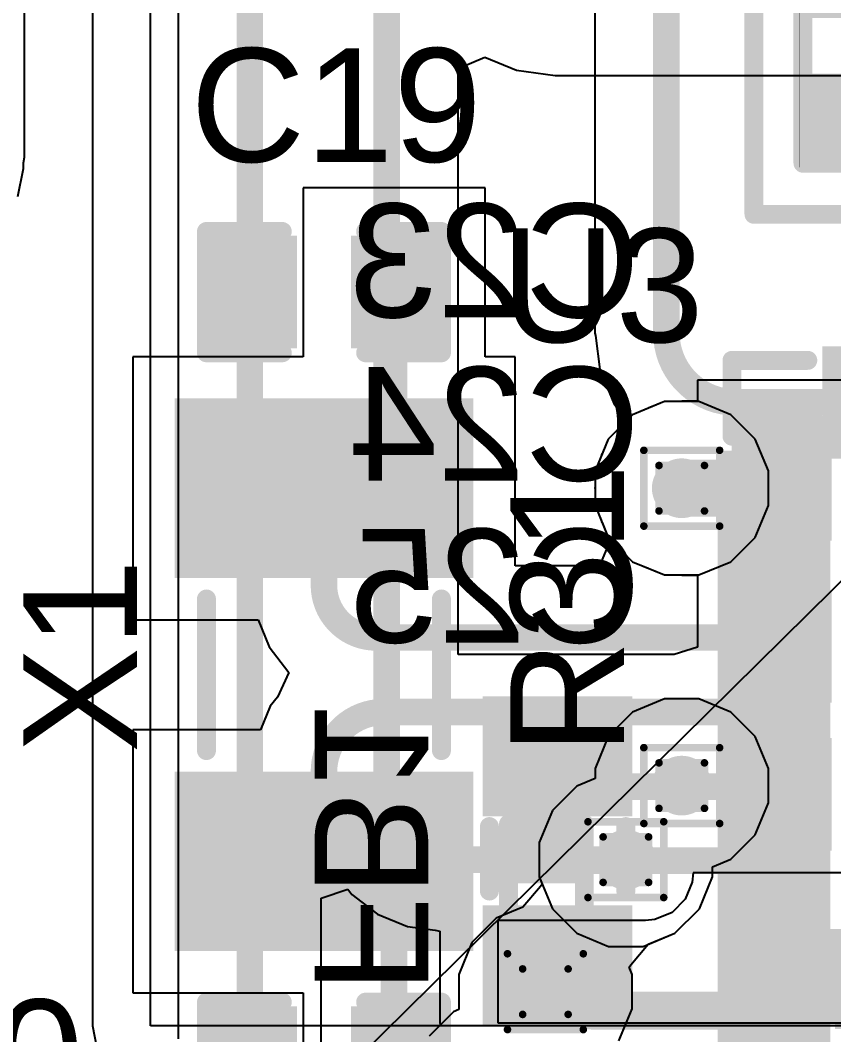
# Model space of a CAD drawing. Header units: inches. Extents: x -12 to 5357, y -8 to 5291.
# Drawn here: x 20.32 to 25.78, y 29.91 to 36.71 of the extents above; entities that cross this region are included whole.
import ezdxf

# ---------------------------------------------------------------- set-up
doc = ezdxf.new("R2010")
doc.units = ezdxf.units.IN
for name, color, linetype in [('Bottom Layer', 5, 'Continuous'), ('Bottom Overlay', 54, 'Continuous'), ('Bottom Paste', 16, 'Continuous'), ('Bottom Solder', 6, 'Continuous'), ('Drill Drawing', 1, 'Continuous'), ('Ground', 16, 'Continuous'), ('Power', 76, 'Continuous'), ('Top Layer', 1, 'Continuous'), ('Top Overlay', 2, 'Continuous'), ('Top Paste', 8, 'Continuous'), ('Top Solder', 216, 'Continuous'), ('Via Holes', 16, 'Continuous')]:
    doc.layers.add(name, color=color, linetype=linetype)
doc.styles.add('Arial', font='', dxfattribs={"height": 0.2})
doc.styles.get('Arial').set_extended_font_data('Arial')

# ---------------------------------------------------------------- blocks, each defined once
blk = doc.blocks.new('NX3215SA_32_768K_STD_MUA_8__15')
at = {"layer": 'Top Layer'}
for points in [[(-1.75, 0.9), (-0.75, 0.9), (-0.75, -0.9), (-1.75, -0.9)], [(0.75, 0.9), (1.75, 0.9), (1.75, -0.9), (0.75, -0.9)]]:
    blk.add_hatch(color=1, dxfattribs=at).paths.add_polyline_path(points)
at = {"layer": 'Top Paste'}
for points in [[(-1.75, 0.9), (-0.75, 0.9), (-0.75, -0.9), (-1.75, -0.9)], [(0.75, 0.9), (1.75, 0.9), (1.75, -0.9), (0.75, -0.9)]]:
    blk.add_hatch(color=8, dxfattribs=at).paths.add_polyline_path(points)
at = {"layer": 'Top Solder'}
for points in [[(-1.8516, 1.0016), (-0.6484, 1.0016), (-0.6484, -1.0016), (-1.8516, -1.0016)], [(0.6484, 1.0016), (1.8516, 1.0016), (1.8516, -1.0016), (0.6484, -1.0016)]]:
    blk.add_hatch(color=216, dxfattribs=at).paths.add_polyline_path(points)
at = {"layer": 'Top Overlay', "const_width": 0.127}
for points in [[(-0.508, 0.7874), (0.508, 0.7874)], [(-0.508, -0.7874), (0.508, -0.7874)]]:
    blk.add_lwpolyline(points, dxfattribs=at)
at = {"layer": 'Top Overlay', "const_width": 0.0635}
for points in [[(-0.5397, 0.7874, 1), (-0.4762, 0.7874, 1)], [(0.4762, 0.7874, 1), (0.5397, 0.7874, 1)], [(-0.5397, -0.7874, 1), (-0.4762, -0.7874, 1)], [(0.4762, -0.7874, 1), (0.5397, -0.7874, 1)]]:
    blk.add_lwpolyline(points, format="xyb", close=True, dxfattribs=at)
blk = doc.blocks.new('48_UFQFPN_7_7__19')
at = {"layer": 'Top Layer'}
for points in [[(-0.6, 3.6), (-0.6, 3.05), (-0.9, 3.05), (-0.9, 3.6)], [(-0.1, 3.6), (-0.1, 3.05), (-0.4, 3.05), (-0.4, 3.6)], [(0.4, 3.6), (0.4, 3.05), (0.1, 3.05), (0.1, 3.6)], [(0.9, 3.6), (0.9, 3.05), (0.6, 3.05), (0.6, 3.6)], [(1.4, 3.6), (1.4, 3.05), (1.1, 3.05), (1.1, 3.6)], [(1.9, 3.6), (1.9, 3.05), (1.6, 3.05), (1.6, 3.6)], [(2.4, 3.6), (2.4, 3.05), (2.1, 3.05), (2.1, 3.6)], [(2.9, 3.6), (2.9, 3.05), (2.6, 3.05), (2.6, 3.6)]]:
    blk.add_hatch(color=1, dxfattribs=at).paths.add_polyline_path(points)
at = {"layer": 'Top Paste'}
for points in [[(-0.6, 3.6), (-0.6, 3.05), (-0.9, 3.05), (-0.9, 3.6)], [(-0.1, 3.6), (-0.1, 3.05), (-0.4, 3.05), (-0.4, 3.6)], [(0.4, 3.6), (0.4, 3.05), (0.1, 3.05), (0.1, 3.6)], [(0.9, 3.6), (0.9, 3.05), (0.6, 3.05), (0.6, 3.6)], [(1.4, 3.6), (1.4, 3.05), (1.1, 3.05), (1.1, 3.6)], [(1.9, 3.6), (1.9, 3.05), (1.6, 3.05), (1.6, 3.6)], [(2.4, 3.6), (2.4, 3.05), (2.1, 3.05), (2.1, 3.6)], [(2.9, 3.6), (2.9, 3.05), (2.6, 3.05), (2.6, 3.6)]]:
    blk.add_hatch(color=8, dxfattribs=at).paths.add_polyline_path(points)
at = {"layer": 'Top Solder'}
for points in [[(-0.4984, 3.7016), (-0.4984, 2.9484), (-1.0016, 2.9484), (-1.0016, 3.7016)], [(0.0016, 3.7016), (0.0016, 2.9484), (-0.5016, 2.9484), (-0.5016, 3.7016)], [(0.5016, 3.7016), (0.5016, 2.9484), (-0.0016, 2.9484), (-0.0016, 3.7016)], [(1.0016, 3.7016), (1.0016, 2.9484), (0.4984, 2.9484), (0.4984, 3.7016)], [(1.5016, 3.7016), (1.5016, 2.9484), (0.9984, 2.9484), (0.9984, 3.7016)], [(2.0016, 3.7016), (2.0016, 2.9484), (1.4984, 2.9484), (1.4984, 3.7016)], [(2.5016, 3.7016), (2.5016, 2.9484), (1.9984, 2.9484), (1.9984, 3.7016)], [(3.0016, 3.7016), (3.0016, 2.9484), (2.4984, 2.9484), (2.4984, 3.7016)], [(3.7016, 2.4984), (2.9484, 2.4984), (2.9484, 3.0016), (3.7016, 3.0016)]]:
    blk.add_hatch(color=216, dxfattribs=at).paths.add_polyline_path(points)
at = {"layer": 'Top Overlay', "const_width": 0.127}
for points in [[(3.0988, 3.6068), (3.6068, 3.6068)], [(3.6068, 3.6068), (3.6068, 3.0988)]]:
    blk.add_lwpolyline(points, dxfattribs=at)
at = {"layer": 'Top Overlay', "const_width": 0.0635}
for points in [[(3.0671, 3.6068, 1), (3.1306, 3.6068, 1)], [(3.5751, 3.6068, 1), (3.6386, 3.6068, 1)], [(3.5751, 3.6068, 1), (3.6386, 3.6068, 1)], [(3.5751, 3.0988, 1), (3.6386, 3.0988, 1)]]:
    blk.add_lwpolyline(points, format="xyb", close=True, dxfattribs=at)
blk = doc.blocks.new('14_VSON__4_3__20')
at = {"layer": 'Top Solder'}
blk.add_line((-0.8678, -2.2778), (-5350.8161, -5279.0699), dxfattribs=at)
blk = doc.blocks.new('R___0201_38')
at = {"layer": 'Top Layer'}
for points in [[(-0.41, 0.185), (-0.14, 0.185), (-0.14, -0.185), (-0.41, -0.185)], [(0.14, 0.185), (0.41, 0.185), (0.41, -0.185), (0.14, -0.185)]]:
    blk.add_hatch(color=1, dxfattribs=at).paths.add_polyline_path(points)
at = {"layer": 'Top Paste'}
for points in [[(-0.41, 0.185), (-0.14, 0.185), (-0.14, -0.185), (-0.41, -0.185)], [(0.14, 0.185), (0.41, 0.185), (0.41, -0.185), (0.14, -0.185)]]:
    blk.add_hatch(color=8, dxfattribs=at).paths.add_polyline_path(points)
at = {"layer": 'Top Solder'}
for points in [[(-0.465, 0.24), (-0.085, 0.24), (-0.085, -0.24), (-0.465, -0.24)], [(0.085, 0.24), (0.465, 0.24), (0.465, -0.24), (0.085, -0.24)]]:
    blk.add_hatch(color=216, dxfattribs=at).paths.add_polyline_path(points)
at = {"layer": 'Top Overlay', "const_width": 0.127}
for points in [[(-0.4826, -0.254), (-0.4826, 0.254)], [(0.4826, 0.254), (-0.4826, 0.254)], [(0.4826, -0.254), (0.4826, 0.254)], [(0.4826, -0.254), (-0.4826, -0.254)]]:
    blk.add_lwpolyline(points, dxfattribs=at)
at = {"layer": 'Top Overlay', "const_width": 0.0635}
for points in [[(-0.5144, 0.254, 1), (-0.4509, 0.254, 1)], [(-0.5144, 0.254, 1), (-0.4509, 0.254, 1)], [(0.4508, 0.254, 1), (0.5143, 0.254, 1)], [(0.4508, 0.254, 1), (0.5143, 0.254, 1)], [(-0.5144, -0.254, 1), (-0.4509, -0.254, 1)], [(-0.5144, -0.254, 1), (-0.4509, -0.254, 1)], [(0.4508, -0.254, 1), (0.5143, -0.254, 1)], [(0.4508, -0.254, 1), (0.5143, -0.254, 1)]]:
    blk.add_lwpolyline(points, format="xyb", close=True, dxfattribs=at)
blk = doc.blocks.new('R___0402_45')
at = {"layer": 'Top Layer'}
for points in [[(-0.6985, -0.3175), (-0.6985, 0.3175), (-0.2413, 0.3175), (-0.2413, -0.3175)], [(0.2413, -0.3175), (0.2413, 0.3175), (0.6985, 0.3175), (0.6985, -0.3175)]]:
    blk.add_hatch(color=1, dxfattribs=at).paths.add_polyline_path(points)
at = {"layer": 'Top Paste'}
for points in [[(-0.6985, -0.3175), (-0.6985, 0.3175), (-0.2413, 0.3175), (-0.2413, -0.3175)], [(0.2413, -0.3175), (0.2413, 0.3175), (0.6985, 0.3175), (0.6985, -0.3175)]]:
    blk.add_hatch(color=8, dxfattribs=at).paths.add_polyline_path(points)
at = {"layer": 'Top Solder'}
for points in [[(-0.7535, -0.3725), (-0.7535, 0.3725), (-0.1863, 0.3725), (-0.1863, -0.3725)], [(0.1863, -0.3725), (0.1863, 0.3725), (0.7535, 0.3725), (0.7535, -0.3725)]]:
    blk.add_hatch(color=216, dxfattribs=at).paths.add_polyline_path(points)
at = {"layer": 'Top Overlay'}
for points, const_width in [([(0.7874, 0.4064), (-0.7874, 0.4064)], 0.127), ([(-0.7874, -0.4064), (-0.7874, 0.4064)], 0.127), ([(0.7874, -0.4064), (0.7874, 0.4064)], 0.127), ([(0.7874, -0.4064), (-0.7874, -0.4064)], 0.127), ([(0.8128, -0.4318), (-0.8128, -0.4318)], 0.00323)]:
    blk.add_lwpolyline(points, dxfattribs=dict(at, const_width=const_width))
for points, const_width in [([(-0.8191, 0.4064, 1), (-0.7556, 0.4064, 1)], 0.0635), ([(-0.8191, 0.4064, 1), (-0.7556, 0.4064, 1)], 0.0635), ([(0.7556, 0.4064, 1), (0.8191, 0.4064, 1)], 0.0635), ([(0.7556, 0.4064, 1), (0.8191, 0.4064, 1)], 0.0635), ([(-0.8191, -0.4064, 1), (-0.7556, -0.4064, 1)], 0.0635), ([(-0.8191, -0.4064, 1), (-0.7556, -0.4064, 1)], 0.0635), ([(0.7556, -0.4064, 1), (0.8191, -0.4064, 1)], 0.0635), ([(0.7556, -0.4064, 1), (0.8191, -0.4064, 1)], 0.0635), ([(-0.8136, -0.4318, 1), (-0.812, -0.4318, 1)], 0.00161), ([(0.812, -0.4318, 1), (0.8136, -0.4318, 1)], 0.00161)]:
    blk.add_lwpolyline(points, format="xyb", close=True, dxfattribs=dict(at, const_width=const_width))
blk = doc.blocks.new('IND_0603__1608_M_______B_75')
at = {"layer": 'Bottom Layer'}
for points in [[(-1, 0.4), (-0.4, 0.4), (-0.4, -0.4), (-1, -0.4)], [(0.4, 0.4), (1, 0.4), (1, -0.4), (0.4, -0.4)]]:
    blk.add_hatch(color=5, dxfattribs=at).paths.add_polyline_path(points)
at = {"layer": 'Bottom Paste'}
for points in [[(-1, 0.4), (-0.4, 0.4), (-0.4, -0.4), (-1, -0.4)], [(0.4, 0.4), (1, 0.4), (1, -0.4), (0.4, -0.4)]]:
    blk.add_hatch(color=16, dxfattribs=at).paths.add_polyline_path(points)
at = {"layer": 'Bottom Solder'}
for points in [[(-1.1016, 0.5016), (-0.2984, 0.5016), (-0.2984, -0.5016), (-1.1016, -0.5016)], [(0.2984, 0.5016), (1.1016, 0.5016), (1.1016, -0.5016), (0.2984, -0.5016)]]:
    blk.add_hatch(color=6, dxfattribs=at).paths.add_polyline_path(points)
at = {"layer": 'Bottom Overlay', "const_width": 0.127}
for points in [[(-0.2032, 0.4572), (0.2286, 0.4572)], [(-0.2032, -0.4572), (0.2286, -0.4572)]]:
    blk.add_lwpolyline(points, dxfattribs=at)
at = {"layer": 'Bottom Overlay', "const_width": 0.0635}
for points in [[(-0.2349, 0.4572, 1), (-0.1714, 0.4572, 1)], [(0.1968, 0.4572, 1), (0.2604, 0.4572, 1)], [(-0.2349, -0.4572, 1), (-0.1714, -0.4572, 1)], [(0.1968, -0.4572, 1), (0.2604, -0.4572, 1)]]:
    blk.add_lwpolyline(points, format="xyb", close=True, dxfattribs=at)
blk = doc.blocks.new('C___0402_B_103')
at = {"layer": 'Bottom Layer'}
for points in [[(-0.2413, 0.3175), (-0.2413, -0.3175), (-0.6985, -0.3175), (-0.6985, 0.3175)], [(0.6985, 0.3175), (0.6985, -0.3175), (0.2413, -0.3175), (0.2413, 0.3175)]]:
    blk.add_hatch(color=5, dxfattribs=at).paths.add_polyline_path(points)
at = {"layer": 'Bottom Paste'}
for points in [[(-0.2413, 0.3175), (-0.2413, -0.3175), (-0.6985, -0.3175), (-0.6985, 0.3175)], [(0.6985, 0.3175), (0.6985, -0.3175), (0.2413, -0.3175), (0.2413, 0.3175)]]:
    blk.add_hatch(color=16, dxfattribs=at).paths.add_polyline_path(points)
at = {"layer": 'Bottom Solder'}
for points in [[(-0.1813, 0.3775), (-0.1813, -0.3775), (-0.7585, -0.3775), (-0.7585, 0.3775)], [(0.7585, 0.3775), (0.7585, -0.3775), (0.1813, -0.3775), (0.1813, 0.3775)]]:
    blk.add_hatch(color=6, dxfattribs=at).paths.add_polyline_path(points)
at = {"layer": 'Bottom Overlay', "const_width": 0.127}
for points in [[(-0.7874, 0.4064), (-0.7874, -0.4064)], [(-0.2794, 0.4064), (-0.7874, 0.4064)], [(0.7874, 0.4064), (0.2794, 0.4064)], [(0.7874, 0.4064), (0.7874, -0.4064)], [(-0.2794, -0.4064), (-0.7874, -0.4064)], [(0.7874, -0.4064), (0.2794, -0.4064)]]:
    blk.add_lwpolyline(points, dxfattribs=at)
at = {"layer": 'Bottom Overlay', "const_width": 0.0635}
for points in [[(-0.8191, 0.4064, 1), (-0.7556, 0.4064, 1)], [(-0.8191, 0.4064, 1), (-0.7556, 0.4064, 1)], [(-0.3112, 0.4064, 1), (-0.2477, 0.4064, 1)], [(0.2477, 0.4064, 1), (0.3111, 0.4064, 1)], [(0.7556, 0.4064, 1), (0.8191, 0.4064, 1)], [(0.7556, 0.4064, 1), (0.8191, 0.4064, 1)], [(-0.8192, -0.4064, 1), (-0.7557, -0.4064, 1)], [(-0.8192, -0.4064, 1), (-0.7557, -0.4064, 1)], [(-0.3112, -0.4064, 1), (-0.2477, -0.4064, 1)], [(0.2477, -0.4064, 1), (0.3112, -0.4064, 1)], [(0.7556, -0.4064, 1), (0.8191, -0.4064, 1)], [(0.7556, -0.4064, 1), (0.8191, -0.4064, 1)]]:
    blk.add_lwpolyline(points, format="xyb", close=True, dxfattribs=at)
blk = doc.blocks.new('C___0402_B_104')
at = {"layer": 'Bottom Layer'}
for points in [[(-0.2413, 0.3175), (-0.2413, -0.3175), (-0.6985, -0.3175), (-0.6985, 0.3175)], [(0.6985, 0.3175), (0.6985, -0.3175), (0.2413, -0.3175), (0.2413, 0.3175)]]:
    blk.add_hatch(color=5, dxfattribs=at).paths.add_polyline_path(points)
at = {"layer": 'Bottom Paste'}
for points in [[(-0.2413, 0.3175), (-0.2413, -0.3175), (-0.6985, -0.3175), (-0.6985, 0.3175)], [(0.6985, 0.3175), (0.6985, -0.3175), (0.2413, -0.3175), (0.2413, 0.3175)]]:
    blk.add_hatch(color=16, dxfattribs=at).paths.add_polyline_path(points)
at = {"layer": 'Bottom Solder'}
for points in [[(-0.1813, 0.3775), (-0.1813, -0.3775), (-0.7585, -0.3775), (-0.7585, 0.3775)], [(0.7585, 0.3775), (0.7585, -0.3775), (0.1813, -0.3775), (0.1813, 0.3775)]]:
    blk.add_hatch(color=6, dxfattribs=at).paths.add_polyline_path(points)
at = {"layer": 'Bottom Overlay', "const_width": 0.127}
for points in [[(-0.7874, 0.4064), (-0.7874, -0.4064)], [(-0.2794, 0.4064), (-0.7874, 0.4064)], [(0.7874, 0.4064), (0.2794, 0.4064)], [(0.7874, 0.4064), (0.7874, -0.4064)], [(-0.2794, -0.4064), (-0.7874, -0.4064)], [(0.7874, -0.4064), (0.2794, -0.4064)]]:
    blk.add_lwpolyline(points, dxfattribs=at)
at = {"layer": 'Bottom Overlay', "const_width": 0.0635}
for points in [[(-0.8191, 0.4064, 1), (-0.7556, 0.4064, 1)], [(-0.8191, 0.4064, 1), (-0.7556, 0.4064, 1)], [(-0.3111, 0.4064, 1), (-0.2477, 0.4064, 1)], [(0.2477, 0.4064, 1), (0.3112, 0.4064, 1)], [(0.7556, 0.4064, 1), (0.8191, 0.4064, 1)], [(0.7556, 0.4064, 1), (0.8191, 0.4064, 1)], [(-0.8191, -0.4064, 1), (-0.7556, -0.4064, 1)], [(-0.8191, -0.4064, 1), (-0.7556, -0.4064, 1)], [(-0.3111, -0.4064, 1), (-0.2477, -0.4064, 1)], [(0.2477, -0.4064, 1), (0.3112, -0.4064, 1)], [(0.7556, -0.4064, 1), (0.8191, -0.4064, 1)], [(0.7556, -0.4064, 1), (0.8191, -0.4064, 1)]]:
    blk.add_lwpolyline(points, format="xyb", close=True, dxfattribs=at)
blk = doc.blocks.new('C___0402_B_105')
at = {"layer": 'Bottom Layer'}
for points in [[(-0.2413, 0.3175), (-0.2413, -0.3175), (-0.6985, -0.3175), (-0.6985, 0.3175)], [(0.6985, 0.3175), (0.6985, -0.3175), (0.2413, -0.3175), (0.2413, 0.3175)]]:
    blk.add_hatch(color=5, dxfattribs=at).paths.add_polyline_path(points)
at = {"layer": 'Bottom Paste'}
for points in [[(-0.2413, 0.3175), (-0.2413, -0.3175), (-0.6985, -0.3175), (-0.6985, 0.3175)], [(0.6985, 0.3175), (0.6985, -0.3175), (0.2413, -0.3175), (0.2413, 0.3175)]]:
    blk.add_hatch(color=16, dxfattribs=at).paths.add_polyline_path(points)
at = {"layer": 'Bottom Solder'}
for points in [[(-0.1813, 0.3775), (-0.1813, -0.3775), (-0.7585, -0.3775), (-0.7585, 0.3775)], [(0.7585, 0.3775), (0.7585, -0.3775), (0.1813, -0.3775), (0.1813, 0.3775)]]:
    blk.add_hatch(color=6, dxfattribs=at).paths.add_polyline_path(points)
at = {"layer": 'Bottom Overlay', "const_width": 0.127}
for points in [[(-0.7874, 0.4064), (-0.7874, -0.4064)], [(-0.2794, 0.4064), (-0.7874, 0.4064)], [(0.7874, 0.4064), (0.2794, 0.4064)], [(0.7874, 0.4064), (0.7874, -0.4064)], [(-0.2794, -0.4064), (-0.7874, -0.4064)], [(0.7874, -0.4064), (0.2794, -0.4064)]]:
    blk.add_lwpolyline(points, dxfattribs=at)
at = {"layer": 'Bottom Overlay', "const_width": 0.0635}
for points in [[(-0.8191, 0.4064, 1), (-0.7556, 0.4064, 1)], [(-0.8191, 0.4064, 1), (-0.7556, 0.4064, 1)], [(-0.3111, 0.4064, 1), (-0.2477, 0.4064, 1)], [(0.2477, 0.4064, 1), (0.3111, 0.4064, 1)], [(0.7556, 0.4064, 1), (0.8191, 0.4064, 1)], [(0.7556, 0.4064, 1), (0.8191, 0.4064, 1)], [(-0.8191, -0.4064, 1), (-0.7556, -0.4064, 1)], [(-0.8191, -0.4064, 1), (-0.7556, -0.4064, 1)], [(-0.3111, -0.4064, 1), (-0.2477, -0.4064, 1)], [(0.2477, -0.4064, 1), (0.3111, -0.4064, 1)], [(0.7556, -0.4064, 1), (0.8191, -0.4064, 1)], [(0.7556, -0.4064, 1), (0.8191, -0.4064, 1)]]:
    blk.add_lwpolyline(points, format="xyb", close=True, dxfattribs=at)
blk = doc.blocks.new('C___0402_108')
at = {"layer": 'Top Layer'}
for points in [[(-0.6985, -0.3175), (-0.6985, 0.3175), (-0.2413, 0.3175), (-0.2413, -0.3175)], [(0.2413, -0.3175), (0.2413, 0.3175), (0.6985, 0.3175), (0.6985, -0.3175)]]:
    blk.add_hatch(color=1, dxfattribs=at).paths.add_polyline_path(points)
at = {"layer": 'Top Paste'}
for points in [[(-0.6985, -0.3175), (-0.6985, 0.3175), (-0.2413, 0.3175), (-0.2413, -0.3175)], [(0.2413, -0.3175), (0.2413, 0.3175), (0.6985, 0.3175), (0.6985, -0.3175)]]:
    blk.add_hatch(color=8, dxfattribs=at).paths.add_polyline_path(points)
at = {"layer": 'Top Solder'}
for points in [[(-0.7585, -0.3775), (-0.7585, 0.3775), (-0.1813, 0.3775), (-0.1813, -0.3775)], [(0.1813, -0.3775), (0.1813, 0.3775), (0.7585, 0.3775), (0.7585, -0.3775)]]:
    blk.add_hatch(color=216, dxfattribs=at).paths.add_polyline_path(points)
at = {"layer": 'Top Overlay', "const_width": 0.127}
for points in [[(-0.7874, -0.4064), (-0.7874, 0.4064)], [(-0.7874, 0.4064), (-0.2794, 0.4064)], [(0.2794, 0.4064), (0.7874, 0.4064)], [(0.7874, -0.4064), (0.7874, 0.4064)], [(-0.7874, -0.4064), (-0.2794, -0.4064)], [(0.2794, -0.4064), (0.7874, -0.4064)]]:
    blk.add_lwpolyline(points, dxfattribs=at)
at = {"layer": 'Top Overlay', "const_width": 0.0635}
for points in [[(-0.8191, 0.4064, 1), (-0.7556, 0.4064, 1)], [(-0.8191, 0.4064, 1), (-0.7556, 0.4064, 1)], [(-0.3111, 0.4064, 1), (-0.2477, 0.4064, 1)], [(0.2477, 0.4064, 1), (0.3111, 0.4064, 1)], [(0.7556, 0.4064, 1), (0.8191, 0.4064, 1)], [(0.7556, 0.4064, 1), (0.8191, 0.4064, 1)], [(-0.8191, -0.4064, 1), (-0.7556, -0.4064, 1)], [(-0.8191, -0.4064, 1), (-0.7556, -0.4064, 1)], [(-0.3111, -0.4064, 1), (-0.2477, -0.4064, 1)], [(0.2477, -0.4064, 1), (0.3111, -0.4064, 1)], [(0.7556, -0.4064, 1), (0.8191, -0.4064, 1)], [(0.7556, -0.4064, 1), (0.8191, -0.4064, 1)]]:
    blk.add_lwpolyline(points, format="xyb", close=True, dxfattribs=at)
blk = doc.blocks.new('C___0402_109')
at = {"layer": 'Top Layer'}
for points in [[(-0.6985, -0.3175), (-0.6985, 0.3175), (-0.2413, 0.3175), (-0.2413, -0.3175)], [(0.2413, -0.3175), (0.2413, 0.3175), (0.6985, 0.3175), (0.6985, -0.3175)]]:
    blk.add_hatch(color=1, dxfattribs=at).paths.add_polyline_path(points)
at = {"layer": 'Top Paste'}
for points in [[(-0.6985, -0.3175), (-0.6985, 0.3175), (-0.2413, 0.3175), (-0.2413, -0.3175)], [(0.2413, -0.3175), (0.2413, 0.3175), (0.6985, 0.3175), (0.6985, -0.3175)]]:
    blk.add_hatch(color=8, dxfattribs=at).paths.add_polyline_path(points)
at = {"layer": 'Top Solder'}
for points in [[(-0.7585, -0.3775), (-0.7585, 0.3775), (-0.1813, 0.3775), (-0.1813, -0.3775)], [(0.1813, -0.3775), (0.1813, 0.3775), (0.7585, 0.3775), (0.7585, -0.3775)]]:
    blk.add_hatch(color=216, dxfattribs=at).paths.add_polyline_path(points)
at = {"layer": 'Top Overlay', "const_width": 0.127}
for points in [[(-0.7874, -0.4064), (-0.7874, 0.4064)], [(-0.7874, 0.4064), (-0.2794, 0.4064)], [(0.2794, 0.4064), (0.7874, 0.4064)], [(0.7874, -0.4064), (0.7874, 0.4064)], [(-0.7874, -0.4064), (-0.2794, -0.4064)], [(0.2794, -0.4064), (0.7874, -0.4064)]]:
    blk.add_lwpolyline(points, dxfattribs=at)
at = {"layer": 'Top Overlay', "const_width": 0.0635}
for points in [[(-0.8191, 0.4064, 1), (-0.7556, 0.4064, 1)], [(-0.8191, 0.4064, 1), (-0.7556, 0.4064, 1)], [(-0.3111, 0.4064, 1), (-0.2477, 0.4064, 1)], [(0.2477, 0.4064, 1), (0.3111, 0.4064, 1)], [(0.7556, 0.4064, 1), (0.8191, 0.4064, 1)], [(0.7556, 0.4064, 1), (0.8191, 0.4064, 1)], [(-0.8191, -0.4064, 1), (-0.7556, -0.4064, 1)], [(-0.8191, -0.4064, 1), (-0.7556, -0.4064, 1)], [(-0.3111, -0.4064, 1), (-0.2477, -0.4064, 1)], [(0.2477, -0.4064, 1), (0.3111, -0.4064, 1)], [(0.7556, -0.4064, 1), (0.8191, -0.4064, 1)], [(0.7556, -0.4064, 1), (0.8191, -0.4064, 1)]]:
    blk.add_lwpolyline(points, format="xyb", close=True, dxfattribs=at)
blk = doc.blocks.new('C___0402_B_112')
at = {"layer": 'Bottom Layer'}
for points in [[(-0.2413, 0.3175), (-0.2413, -0.3175), (-0.6985, -0.3175), (-0.6985, 0.3175)], [(0.6985, 0.3175), (0.6985, -0.3175), (0.2413, -0.3175), (0.2413, 0.3175)]]:
    blk.add_hatch(color=5, dxfattribs=at).paths.add_polyline_path(points)
at = {"layer": 'Bottom Paste'}
for points in [[(-0.2413, 0.3175), (-0.2413, -0.3175), (-0.6985, -0.3175), (-0.6985, 0.3175)], [(0.6985, 0.3175), (0.6985, -0.3175), (0.2413, -0.3175), (0.2413, 0.3175)]]:
    blk.add_hatch(color=16, dxfattribs=at).paths.add_polyline_path(points)
at = {"layer": 'Bottom Solder'}
for points in [[(-0.1813, 0.3775), (-0.1813, -0.3775), (-0.7585, -0.3775), (-0.7585, 0.3775)], [(0.7585, 0.3775), (0.7585, -0.3775), (0.1813, -0.3775), (0.1813, 0.3775)]]:
    blk.add_hatch(color=6, dxfattribs=at).paths.add_polyline_path(points)
at = {"layer": 'Bottom Overlay', "const_width": 0.127}
for points in [[(-0.7874, 0.4064), (-0.7874, -0.4064)], [(-0.7874, 0.4064), (-0.2794, 0.4064)], [(0.2794, 0.4064), (0.7874, 0.4064)], [(0.7874, 0.4064), (0.7874, -0.4064)], [(-0.7874, -0.4064), (-0.2794, -0.4064)], [(0.2794, -0.4064), (0.7874, -0.4064)]]:
    blk.add_lwpolyline(points, dxfattribs=at)
at = {"layer": 'Bottom Overlay', "const_width": 0.0635}
for points in [[(-0.8192, 0.4064, 1), (-0.7557, 0.4064, 1)], [(-0.8192, 0.4064, 1), (-0.7557, 0.4064, 1)], [(-0.3111, 0.4064, 1), (-0.2477, 0.4064, 1)], [(0.2477, 0.4064, 1), (0.3111, 0.4064, 1)], [(0.7557, 0.4064, 1), (0.8192, 0.4064, 1)], [(0.7557, 0.4064, 1), (0.8192, 0.4064, 1)], [(-0.8192, -0.4064, 1), (-0.7557, -0.4064, 1)], [(-0.8192, -0.4064, 1), (-0.7557, -0.4064, 1)], [(-0.3111, -0.4064, 1), (-0.2477, -0.4064, 1)], [(0.2477, -0.4064, 1), (0.3111, -0.4064, 1)], [(0.7557, -0.4064, 1), (0.8192, -0.4064, 1)], [(0.7557, -0.4064, 1), (0.8192, -0.4064, 1)]]:
    blk.add_lwpolyline(points, format="xyb", close=True, dxfattribs=at)

msp = doc.modelspace()

# ---------------------------------------------------------------- hatches: boundary and pattern name
at = {"layer": 'Bottom Layer'}
h = msp.add_hatch(color=5, dxfattribs=at)
edge = h.paths.add_edge_path()
edge.add_arc((24.7574, 33.576), 0.2, 0, 360)
h = msp.add_hatch(color=5, dxfattribs=at)
edge = h.paths.add_edge_path()
edge.add_arc((24.7574, 31.5833), 0.2, 0, 360)
h = msp.add_hatch(color=5, dxfattribs=at)
edge = h.paths.add_edge_path()
edge.add_arc((24.3828, 31.0871), 0.2, 0, 360)
h = msp.add_hatch(color=5, dxfattribs=at)
edge = h.paths.add_edge_path()
edge.add_arc((23.8436, 30.2025), 0.2, 0, 360)
at = {"layer": 'Ground'}
h = msp.add_hatch(color=16, dxfattribs=at)
edge = h.paths.add_edge_path()
edge.add_arc((24.7574, 33.576), 0.2, 0, 360)
h = msp.add_hatch(color=16, dxfattribs=at)
edge = h.paths.add_edge_path()
edge.add_arc((24.7574, 31.5833), 0.2, 0, 360)
h = msp.add_hatch(color=16, dxfattribs=at)
edge = h.paths.add_edge_path()
edge.add_arc((24.3828, 31.0871), 0.2, 0, 360)
h = msp.add_hatch(color=16, dxfattribs=at)
edge = h.paths.add_edge_path()
edge.add_arc((23.8436, 30.2025), 0.2, 0, 360)
at = {"layer": 'Power'}
h = msp.add_hatch(color=76, dxfattribs=at)
edge = h.paths.add_edge_path()
edge.add_arc((24.7574, 33.576), 0.2, 0, 360)
h = msp.add_hatch(color=76, dxfattribs=at)
edge = h.paths.add_edge_path()
edge.add_arc((24.7574, 31.5833), 0.2, 0, 360)
h = msp.add_hatch(color=76, dxfattribs=at)
edge = h.paths.add_edge_path()
edge.add_arc((24.3828, 31.0871), 0.2, 0, 360)
h = msp.add_hatch(color=76, dxfattribs=at)
edge = h.paths.add_edge_path()
edge.add_arc((23.8436, 30.2025), 0.2, 0, 360)
at = {"layer": 'Top Layer'}
h = msp.add_hatch(color=1, dxfattribs=at)
edge = h.paths.add_edge_path()
edge.add_arc((24.7574, 33.576), 0.2, 0, 360)
h = msp.add_hatch(color=1, dxfattribs=at)
edge = h.paths.add_edge_path()
edge.add_arc((24.7574, 31.5833), 0.2, 0, 360)
h = msp.add_hatch(color=1, dxfattribs=at)
edge = h.paths.add_edge_path()
edge.add_arc((24.3828, 31.0871), 0.2, 0, 360)
h = msp.add_hatch(color=1, dxfattribs=at)
edge = h.paths.add_edge_path()
edge.add_arc((23.8436, 30.2025), 0.2, 0, 360)
at = {"layer": 'Via Holes'}
h = msp.add_hatch(color=7, dxfattribs=at)
edge = h.paths.add_edge_path()
edge.add_arc((24.7574, 33.576), 0.1, 0, 360)
h = msp.add_hatch(color=7, dxfattribs=at)
edge = h.paths.add_edge_path()
edge.add_arc((24.7574, 31.5833), 0.1, 0, 360)
h = msp.add_hatch(color=7, dxfattribs=at)
edge = h.paths.add_edge_path()
edge.add_arc((24.3828, 31.0871), 0.1, 0, 360)
h = msp.add_hatch(color=7, dxfattribs=at)
edge = h.paths.add_edge_path()
edge.add_arc((23.8436, 30.2025), 0.1, 0, 360)

# ---------------------------------------------------------------- linework, layer by layer
at = {"layer": 'Bottom Layer'}
for p, q in [((21.3836, 44.5212), (21.3836, 29.8866)), ((23.2595, 36.3892), (23.4373, 36.4644)), ((23.4373, 36.4644), (23.6491, 36.3766)), ((23.2595, 32.461), (23.2595, 36.3892)), ((23.6491, 36.3766), (23.908, 36.3426)), ((23.908, 36.3426), (23.9145, 36.3413)), ((23.9145, 36.3413), (31.281, 36.3413)), ((26.0826, 34.2999), (24.8634, 34.2999)), ((24.8634, 34.2999), (24.8634, 34.1587)), ((24.6418, 34.157), (24.543, 34.116)), ((24.7489, 34.157), (24.6418, 34.157)), ((24.7574, 34.1587), (24.7489, 34.157)), ((24.8634, 34.1587), (24.7574, 34.1587)), ((24.4283, 34.0685), (24.3526, 33.9929)), ((24.5272, 34.1095), (24.4283, 34.0685)), ((24.5344, 34.1143), (24.5272, 34.1095)), ((24.543, 34.116), (24.5344, 34.1143)), ((24.3454, 33.988), (24.3406, 33.9808)), ((24.3526, 33.9929), (24.3454, 33.988)), ((24.3406, 33.9808), (24.2649, 33.9051)), ((24.2649, 33.9051), (24.2239, 33.8062)), ((24.2174, 33.7905), (24.1764, 33.6916)), ((24.2191, 33.799), (24.2174, 33.7905)), ((24.2239, 33.8062), (24.2191, 33.799)), ((24.1764, 33.6916), (24.1764, 33.5845)), ((24.1764, 33.5845), (24.1747, 33.576)), ((24.1747, 33.576), (24.1764, 33.5675)), ((24.1764, 33.5675), (24.1764, 33.4604)), ((24.1764, 33.4604), (24.2174, 33.3615)), ((24.2174, 33.3615), (24.2191, 33.353)), ((24.2191, 33.353), (24.2239, 33.3458)), ((24.2239, 33.3458), (24.2649, 33.2469)), ((24.2649, 33.2469), (24.3406, 33.1712)), ((24.3406, 33.1712), (24.3454, 33.164)), ((24.3454, 33.164), (24.3526, 33.1591)), ((24.3526, 33.1591), (24.4283, 33.0834)), ((24.4283, 33.0834), (24.5272, 33.0425)), ((24.5272, 33.0425), (24.5344, 33.0377)), ((24.5344, 33.0377), (24.543, 33.036)), ((24.543, 33.036), (24.6418, 32.995)), ((24.6418, 32.995), (24.7489, 32.995)), ((24.7489, 32.995), (24.7574, 32.9933)), ((24.7574, 32.9933), (24.8634, 32.9933)), ((24.8634, 32.9933), (24.8634, 32.5117)), ((24.8634, 32.5117), (24.7066, 32.461)), ((24.7066, 32.461), (23.2595, 32.461)), ((24.7066, 32.461), (24.7066, 32.461)), ((24.8341, 30.9993), (24.8279, 30.937)), ((28.2411, 30.9993), (24.8341, 30.9993)), ((24.8279, 30.937), (24.7802, 30.8219)), ((22.3418, 30.8291), (22.5196, 30.8894)), ((22.5196, 30.8894), (22.547, 30.8537)), ((22.3418, 27.227), (22.3418, 30.8291)), ((22.547, 30.8537), (22.7193, 30.7215)), ((24.7802, 30.8219), (24.6922, 30.7338)), ((24.6922, 30.7338), (24.5771, 30.6861)), ((22.7193, 30.7215), (22.9199, 30.6384)), ((23.5256, 30.68), (23.5256, 29.9933)), ((24.5148, 30.68), (23.5256, 30.68)), ((24.5771, 30.6861), (24.5148, 30.68)), ((24.5148, 30.68), (24.5148, 30.68)), ((22.9199, 30.6384), (23.1042, 30.6142)), ((23.1042, 30.6142), (23.1352, 30.608)), ((23.1352, 30.608), (23.1371, 30.608)), ((23.1371, 30.608), (23.1371, 29.9933)), ((23.1396, 29.981), (23.0637, 29.9051)), ((23.1371, 29.9933), (23.1396, 29.981)), ((23.5256, 29.9933), (27.6744, 29.9933))]:
    msp.add_line(p, q, dxfattribs=at)
for points, const_width in [([(21.8627, 27.2168), (21.8627, 44.5212)], 0.1778), ([(22.7804, 31.4419), (22.7804, 41.2411)], 0.1778), ([(24.7574, 33.576), (25.4476, 33.576)], 0.381), ([(25.473, 31.526), (25.473, 32.5669)], 0.381), ([(23.9256, 31.5768), (25.473, 31.5768)], 0.1778), ([(25.473, 31.576), (25.473, 31.5768)], 0.1778), ([(25.473, 31.576), (25.473, 31.576)], 0.1778), ([(23.1352, 31.0871), (24.3828, 31.0871)], 0.1778)]:
    msp.add_lwpolyline(points, dxfattribs=dict(at, const_width=const_width))
for points, const_width in [([(24.6622, 33.576, 1), (24.8527, 33.576, 1)], 0.1905), ([(25.3524, 33.576, 1), (25.5429, 33.576, 1)], 0.1905), ([(25.4032, 33.576, 1), (25.4921, 33.576, 1)], 0.0889), ([(25.4286, 33.6014, 1), (25.5175, 33.6014, 1)], 0.0889), ([(25.3778, 32.5669, 1), (25.5683, 32.5669, 1)], 0.1905), ([(25.3778, 31.526, 1), (25.5683, 31.526, 1)], 0.1905), ([(23.8812, 31.5768, 1), (23.9701, 31.5768, 1)], 0.0889), ([(25.4286, 31.5768, 1), (25.5175, 31.5768, 1)], 0.0889), ([(25.4286, 31.5768, 1), (25.5175, 31.5768, 1)], 0.0889), ([(25.4286, 31.576, 1), (25.5175, 31.576, 1)], 0.0889), ([(25.4286, 31.576, 1), (25.5175, 31.576, 1)], 0.0889), ([(25.4286, 31.576, 1), (25.5175, 31.576, 1)], 0.0889), ([(22.7359, 31.4419, 1), (22.8248, 31.4419, 1)], 0.0889), ([(22.7359, 31.4419, 1), (22.8248, 31.4419, 1)], 0.0889), ([(23.0908, 31.0871, 1), (23.1797, 31.0871, 1)], 0.0889), ([(23.0908, 31.0871, 1), (23.1797, 31.0871, 1)], 0.0889), ([(24.3384, 31.0871, 1), (24.4273, 31.0871, 1)], 0.0889)]:
    msp.add_lwpolyline(points, format="xyb", close=True, dxfattribs=dict(at, const_width=const_width))
at = {"layer": 'Bottom Layer', "const_width": 0.1778}
for points in [[(25.473, 33.6014, -0.414214), (25.4476, 33.576)], [(23.1352, 31.0871, -0.414214), (22.7804, 31.4419)]]:
    msp.add_lwpolyline(points, format="xyb", dxfattribs=at)
at = {"layer": 'Drill Drawing', "const_width": 0.0508}
for points in [[(24.5034, 33.83), (25.0114, 33.83)], [(24.5034, 33.322), (24.5034, 33.83)], [(25.0114, 33.322), (25.0114, 33.83)], [(24.605, 33.7284), (24.9098, 33.7284)], [(24.605, 33.4236), (24.605, 33.7284)], [(24.9098, 33.4236), (24.9098, 33.7284)], [(24.605, 33.4236), (24.9098, 33.4236)], [(24.5034, 33.322), (25.0114, 33.322)], [(24.5034, 31.8373), (25.0114, 31.8373)], [(24.5034, 31.3293), (24.5034, 31.8373)], [(25.0114, 31.3293), (25.0114, 31.8373)], [(24.605, 31.7357), (24.9098, 31.7357)], [(24.605, 31.4309), (24.605, 31.7357)], [(24.9098, 31.4309), (24.9098, 31.7357)], [(24.605, 31.4309), (24.9098, 31.4309)], [(24.1288, 31.3411), (24.6368, 31.3411)], [(24.1288, 30.8331), (24.1288, 31.3411)], [(24.5034, 31.3293), (25.0114, 31.3293)], [(24.6368, 30.8331), (24.6368, 31.3411)], [(24.2304, 31.2395), (24.5352, 31.2395)], [(24.2304, 30.9347), (24.2304, 31.2395)], [(24.5352, 30.9347), (24.5352, 31.2395)], [(24.2304, 30.9347), (24.5352, 30.9347)], [(24.1288, 30.8331), (24.6368, 30.8331)], [(23.5896, 30.4565), (24.0976, 30.4565)], [(23.5896, 29.9485), (23.5896, 30.4565)], [(24.0976, 29.9485), (24.0976, 30.4565)], [(23.6912, 30.3549), (23.996, 30.3549)], [(23.6912, 30.0501), (23.6912, 30.3549)], [(23.996, 30.0501), (23.996, 30.3549)], [(23.6912, 30.0501), (23.996, 30.0501)], [(23.5896, 29.9485), (24.0976, 29.9485)]]:
    msp.add_lwpolyline(points, dxfattribs=at)
at = {"layer": 'Drill Drawing', "const_width": 0.0254}
for points in [[(24.4907, 33.83, 1), (24.5161, 33.83, 1)], [(24.4907, 33.83, 1), (24.5161, 33.83, 1)], [(24.9987, 33.83, 1), (25.0241, 33.83, 1)], [(24.9987, 33.83, 1), (25.0241, 33.83, 1)], [(24.5923, 33.7284, 1), (24.6177, 33.7284, 1)], [(24.5923, 33.7284, 1), (24.6177, 33.7284, 1)], [(24.8971, 33.7284, 1), (24.9225, 33.7284, 1)], [(24.8971, 33.7284, 1), (24.9225, 33.7284, 1)], [(24.5923, 33.4236, 1), (24.6177, 33.4236, 1)], [(24.5923, 33.4236, 1), (24.6177, 33.4236, 1)], [(24.8971, 33.4236, 1), (24.9225, 33.4236, 1)], [(24.8971, 33.4236, 1), (24.9225, 33.4236, 1)], [(24.4907, 33.322, 1), (24.5161, 33.322, 1)], [(24.4907, 33.322, 1), (24.5161, 33.322, 1)], [(24.9987, 33.322, 1), (25.0241, 33.322, 1)], [(24.9987, 33.322, 1), (25.0241, 33.322, 1)], [(24.4907, 31.8373, 1), (24.5161, 31.8373, 1)], [(24.4907, 31.8373, 1), (24.5161, 31.8373, 1)], [(24.9987, 31.8373, 1), (25.0241, 31.8373, 1)], [(24.9987, 31.8373, 1), (25.0241, 31.8373, 1)], [(24.5923, 31.7357, 1), (24.6177, 31.7357, 1)], [(24.5923, 31.7357, 1), (24.6177, 31.7357, 1)], [(24.8971, 31.7357, 1), (24.9225, 31.7357, 1)], [(24.8971, 31.7357, 1), (24.9225, 31.7357, 1)], [(24.5923, 31.4309, 1), (24.6177, 31.4309, 1)], [(24.5923, 31.4309, 1), (24.6177, 31.4309, 1)], [(24.8971, 31.4309, 1), (24.9225, 31.4309, 1)], [(24.8971, 31.4309, 1), (24.9225, 31.4309, 1)], [(24.1161, 31.3411, 1), (24.1415, 31.3411, 1)], [(24.1161, 31.3411, 1), (24.1415, 31.3411, 1)], [(24.4907, 31.3293, 1), (24.5161, 31.3293, 1)], [(24.4907, 31.3293, 1), (24.5161, 31.3293, 1)], [(24.6241, 31.3411, 1), (24.6495, 31.3411, 1)], [(24.6241, 31.3411, 1), (24.6495, 31.3411, 1)], [(24.9987, 31.3293, 1), (25.0241, 31.3293, 1)], [(24.9987, 31.3293, 1), (25.0241, 31.3293, 1)], [(24.2177, 31.2395, 1), (24.2431, 31.2395, 1)], [(24.2177, 31.2395, 1), (24.2431, 31.2395, 1)], [(24.5225, 31.2395, 1), (24.5479, 31.2395, 1)], [(24.5225, 31.2395, 1), (24.5479, 31.2395, 1)], [(24.2177, 30.9347, 1), (24.2431, 30.9347, 1)], [(24.2177, 30.9347, 1), (24.2431, 30.9347, 1)], [(24.5225, 30.9347, 1), (24.5479, 30.9347, 1)], [(24.5225, 30.9347, 1), (24.5479, 30.9347, 1)], [(24.1161, 30.8331, 1), (24.1415, 30.8331, 1)], [(24.1161, 30.8331, 1), (24.1415, 30.8331, 1)], [(24.6241, 30.8331, 1), (24.6495, 30.8331, 1)], [(24.6241, 30.8331, 1), (24.6495, 30.8331, 1)], [(23.5769, 30.4565, 1), (23.6023, 30.4565, 1)], [(23.5769, 30.4565, 1), (23.6023, 30.4565, 1)], [(24.0849, 30.4565, 1), (24.1103, 30.4565, 1)], [(24.0849, 30.4565, 1), (24.1103, 30.4565, 1)], [(23.6785, 30.3549, 1), (23.7039, 30.3549, 1)], [(23.6785, 30.3549, 1), (23.7039, 30.3549, 1)], [(23.9833, 30.3549, 1), (24.0087, 30.3549, 1)], [(23.9833, 30.3549, 1), (24.0087, 30.3549, 1)], [(23.6785, 30.0501, 1), (23.7039, 30.0501, 1)], [(23.6785, 30.0501, 1), (23.7039, 30.0501, 1)], [(23.9833, 30.0501, 1), (24.0087, 30.0501, 1)], [(23.9833, 30.0501, 1), (24.0087, 30.0501, 1)], [(23.5769, 29.9485, 1), (23.6023, 29.9485, 1)], [(23.5769, 29.9485, 1), (23.6023, 29.9485, 1)], [(24.0849, 29.9485, 1), (24.1103, 29.9485, 1)], [(24.0849, 29.9485, 1), (24.1103, 29.9485, 1)]]:
    msp.add_lwpolyline(points, format="xyb", close=True, dxfattribs=at)
at = {"layer": 'Ground'}
for p, q in [((24.6418, 34.157), (24.4283, 34.0685)), ((24.873, 34.157), (24.6418, 34.157)), ((25.0865, 34.0685), (24.873, 34.157)), ((24.4283, 34.0685), (24.2649, 33.9051)), ((25.25, 33.9051), (25.0865, 34.0685)), ((24.2649, 33.9051), (24.1764, 33.6916)), ((25.3384, 33.6916), (25.25, 33.9051)), ((24.1764, 33.6916), (24.1764, 33.4604)), ((25.3384, 33.4604), (25.3384, 33.6916)), ((24.1764, 33.4604), (24.2649, 33.2469)), ((25.25, 33.2469), (25.3384, 33.4604)), ((24.2649, 33.2469), (24.4283, 33.0834)), ((25.0865, 33.0834), (25.25, 33.2469)), ((24.4283, 33.0834), (24.6418, 32.995)), ((24.873, 32.995), (25.0865, 33.0834)), ((24.6418, 32.995), (24.873, 32.995)), ((24.6418, 32.1643), (24.4283, 32.0759)), ((24.873, 32.1643), (24.6418, 32.1643)), ((25.0865, 32.0759), (24.873, 32.1643)), ((24.4283, 32.0759), (24.2649, 31.9125)), ((25.25, 31.9125), (25.0865, 32.0759)), ((24.2649, 31.9125), (24.1764, 31.6989)), ((25.3384, 31.6989), (25.25, 31.9125)), ((24.1764, 31.6989), (24.1764, 31.6305)), ((25.3384, 31.4678), (25.3384, 31.6989)), ((24.1764, 31.6305), (24.0537, 31.5796)), ((24.0537, 31.5796), (23.8903, 31.4162)), ((23.8903, 31.4162), (23.8018, 31.2027)), ((25.25, 31.2542), (25.3384, 31.4678)), ((23.8018, 31.2027), (23.8018, 30.9715)), ((25.0865, 31.0908), (25.25, 31.2542)), ((24.9638, 31.04), (25.0865, 31.0908)), ((24.9638, 30.9715), (24.9638, 31.04)), ((23.8018, 30.9715), (23.8217, 30.9236)), ((24.8754, 30.758), (24.9638, 30.9715)), ((23.8109, 30.9074), (23.6932, 30.7691)), ((23.8217, 30.9236), (23.8109, 30.9074)), ((23.6932, 30.7691), (23.5145, 30.6951)), ((24.7119, 30.5945), (24.8754, 30.758)), ((23.5145, 30.6951), (23.3511, 30.5316)), ((24.5332, 30.5205), (24.7119, 30.5945)), ((23.3511, 30.5316), (23.2626, 30.3181)), ((24.4156, 30.3822), (24.5332, 30.5205)), ((23.2626, 30.3181), (23.2626, 30.087)), ((24.4048, 30.366), (24.4156, 30.3822)), ((24.4246, 30.3181), (24.4048, 30.366)), ((24.4246, 30.087), (24.4246, 30.3181)), ((23.2271, 30.0685), (23.0637, 29.9051)), ((23.2639, 30.0838), (23.2271, 30.0685)), ((23.2626, 30.087), (23.2639, 30.0838)), ((24.3362, 29.8734), (24.4246, 30.087))]:
    msp.add_line(p, q, dxfattribs=at)
at = {"layer": 'Power'}
for p, q in [((20.8078, 51.2382), (20.8078, 29.9734)), ((21.1963, 29.9734), (21.1963, 51.2382)), ((24.6418, 32.1643), (24.4283, 32.0759)), ((24.873, 32.1643), (24.6418, 32.1643)), ((25.0865, 32.0759), (24.873, 32.1643)), ((24.4283, 32.0759), (24.2649, 31.9125)), ((25.25, 31.9125), (25.0865, 32.0759)), ((24.2649, 31.9125), (24.1764, 31.6989)), ((25.3384, 31.6989), (25.25, 31.9125)), ((24.1764, 31.6989), (24.1764, 31.6305)), ((25.3384, 31.4678), (25.3384, 31.6989)), ((24.1764, 31.6305), (24.0537, 31.5796)), ((24.0537, 31.5796), (23.8903, 31.4162)), ((23.8903, 31.4162), (23.8018, 31.2027)), ((25.25, 31.2542), (25.3384, 31.4678)), ((23.8018, 31.2027), (23.8018, 30.9715)), ((25.0865, 31.0908), (25.25, 31.2542)), ((24.9638, 31.04), (25.0865, 31.0908)), ((24.9638, 30.9715), (24.9638, 31.04)), ((23.8018, 30.9715), (23.8903, 30.758)), ((24.8754, 30.758), (24.9638, 30.9715)), ((23.8903, 30.758), (24.0537, 30.5945)), ((24.7119, 30.5945), (24.8754, 30.758)), ((24.0537, 30.5945), (24.2672, 30.5061)), ((24.4984, 30.5061), (24.7119, 30.5945)), ((24.2672, 30.5061), (24.4984, 30.5061)), ((20.8078, 29.9734), (20.8374, 29.8248)), ((28.8791, 29.9734), (21.1963, 29.9734))]:
    msp.add_line(p, q, dxfattribs=at)
at = {"layer": 'Top Layer'}
for p, q in [((24.1755, 40.5398), (24.1755, 34.616)), ((20.3529, 35.8902), (20.3529, 37.9459)), ((20.3529, 35.7941), (20.3529, 35.8902)), ((20.3529, 35.8902), (20.3529, 35.8902)), ((20.3454, 35.7566), (20.3529, 35.7941)), ((20.3454, 35.7183), (20.3454, 35.7566)), ((20.3079, 35.5298), (20.3454, 35.7183)), ((23.4391, 35.5885), (22.2199, 35.5885)), ((22.2199, 35.5885), (22.2199, 34.457)), ((23.4391, 34.457), (23.4391, 35.5885)), ((24.1755, 34.616), (24.1788, 34.5991)), ((24.1788, 34.5991), (24.2087, 34.372)), ((22.2199, 34.457), (21.0786, 34.457)), ((21.0786, 34.457), (21.0786, 32.695)), ((23.6406, 34.457), (23.4391, 34.457)), ((23.6406, 33.0551), (23.6406, 34.457)), ((24.2087, 34.372), (24.3029, 34.1445)), ((24.3029, 34.1445), (24.3904, 34.0306)), ((24.3904, 34.0306), (24.2649, 33.9051)), ((24.2649, 33.9051), (24.1764, 33.6916)), ((24.1764, 33.6916), (24.1764, 33.4604)), ((24.1764, 33.4604), (24.2649, 33.2469)), ((24.2649, 33.2469), (24.2789, 33.2329)), ((24.2789, 33.2329), (24.2052, 33.0551)), ((24.2052, 33.0551), (23.6406, 33.0551)), ((21.0786, 32.695), (21.9179, 32.695)), ((21.9179, 32.695), (21.9935, 32.5125)), ((21.9935, 32.5125), (22.1249, 32.3412)), ((22.1249, 32.3412), (22.0473, 32.1766)), ((22.0473, 32.1766), (21.9998, 32.1147)), ((21.9998, 32.1147), (21.9345, 31.957)), ((21.9345, 31.957), (21.0786, 31.957)), ((21.0786, 31.957), (21.0786, 30.195)), ((21.0786, 30.195), (22.2199, 30.195)), ((22.2199, 30.195), (22.2199, 29.3216))]:
    msp.add_line(p, q, dxfattribs=at)
for points, const_width in [([(24.6546, 34.616), (24.6546, 40.5398)], 0.1778), ([(22.8295, 34.0459), (22.8295, 34.89)], 0.1778), ([(25.1196, 34.151), (25.9508, 34.151)], 0.1778), ([(22.3596, 32.926), (22.3596, 33.576)], 0.1778), ([(24.7574, 33.576), (24.7574, 33.576)], 0.1778), ([(24.7574, 33.576), (25.3758, 33.576)], 0.1778), ([(22.7096, 32.576), (25.3758, 32.576)], 0.1778), ([(22.7596, 32.076), (25.3758, 32.076)], 0.1778), ([(22.3596, 31.076), (22.3596, 31.676)], 0.1778), ([(24.7574, 31.576), (24.7574, 31.5833)], 0.1778), ([(24.7574, 31.576), (25.3758, 31.576)], 0.1778), ([(23.8506, 31.0805), (25.3713, 31.0805)], 0.1778), ([(22.8295, 29.726), (22.8295, 30.6061)], 0.1778), ([(23.8436, 30.5617), (23.8506, 30.5686)], 0.254), ([(23.8436, 30.2025), (23.8436, 30.5617)], 0.254), ([(24.1491, 30.076), (25.3758, 30.076)], 0.254)]:
    msp.add_lwpolyline(points, dxfattribs=dict(at, const_width=const_width))
for points, const_width in [([(22.7851, 34.89, 1), (22.874, 34.89, 1)], 0.0889), ([(24.6101, 34.616, 1), (24.699, 34.616, 1)], 0.0889), ([(24.6101, 34.616, 1), (24.699, 34.616, 1)], 0.0889), ([(25.0751, 34.151, 1), (25.164, 34.151, 1)], 0.0889), ([(25.0751, 34.151, 1), (25.164, 34.151, 1)], 0.0889), ([(22.7851, 34.0459, 1), (22.874, 34.0459, 1)], 0.0889), ([(22.7851, 34.0459, 1), (22.874, 34.0459, 1)], 0.0889), ([(22.3152, 33.576, 1), (22.4041, 33.576, 1)], 0.0889), ([(22.3152, 33.576, 1), (22.4041, 33.576, 1)], 0.0889), ([(24.713, 33.576, 1), (24.8019, 33.576, 1)], 0.0889), ([(24.713, 33.576, 1), (24.8019, 33.576, 1)], 0.0889), ([(24.713, 33.576, 1), (24.8019, 33.576, 1)], 0.0889), ([(25.3314, 33.576, 1), (25.4203, 33.576, 1)], 0.0889), ([(22.3152, 32.926, 1), (22.4041, 32.926, 1)], 0.0889), ([(22.3152, 32.926, 1), (22.4041, 32.926, 1)], 0.0889), ([(22.6652, 32.576, 1), (22.7541, 32.576, 1)], 0.0889), ([(22.6652, 32.576, 1), (22.7541, 32.576, 1)], 0.0889), ([(25.3314, 32.576, 1), (25.4203, 32.576, 1)], 0.0889), ([(22.7152, 32.076, 1), (22.8041, 32.076, 1)], 0.0889), ([(22.7152, 32.076, 1), (22.8041, 32.076, 1)], 0.0889), ([(25.3314, 32.076, 1), (25.4203, 32.076, 1)], 0.0889), ([(22.3152, 31.676, 1), (22.4041, 31.676, 1)], 0.0889), ([(22.3152, 31.676, 1), (22.4041, 31.676, 1)], 0.0889), ([(24.713, 31.5833, 1), (24.8019, 31.5833, 1)], 0.0889), ([(24.713, 31.576, 1), (24.8019, 31.576, 1)], 0.0889), ([(24.713, 31.576, 1), (24.8019, 31.576, 1)], 0.0889), ([(25.3314, 31.576, 1), (25.4203, 31.576, 1)], 0.0889), ([(22.3152, 31.076, 1), (22.4041, 31.076, 1)], 0.0889), ([(22.3152, 31.076, 1), (22.4041, 31.076, 1)], 0.0889), ([(23.8062, 31.0805, 1), (23.8951, 31.0805, 1)], 0.0889), ([(25.3268, 31.0805, 1), (25.4157, 31.0805, 1)], 0.0889), ([(22.7851, 30.6061, 1), (22.874, 30.6061, 1)], 0.0889), ([(22.7851, 30.6061, 1), (22.874, 30.6061, 1)], 0.0889), ([(23.7801, 30.5617, 1), (23.9071, 30.5617, 1)], 0.127), ([(23.7801, 30.5617, 1), (23.9071, 30.5617, 1)], 0.127), ([(23.7871, 30.5686, 1), (23.9141, 30.5686, 1)], 0.127), ([(23.7801, 30.2025, 1), (23.9071, 30.2025, 1)], 0.127), ([(23.7801, 30.2025, 1), (23.9071, 30.2025, 1)], 0.127), ([(24.0856, 30.076, 1), (24.2126, 30.076, 1)], 0.127), ([(24.0856, 30.076, 1), (24.2126, 30.076, 1)], 0.127), ([(25.3123, 30.076, 1), (25.4393, 30.076, 1)], 0.127)]:
    msp.add_lwpolyline(points, format="xyb", close=True, dxfattribs=dict(at, const_width=const_width))
for points, const_width in [([(25.1196, 34.151, -0.414214), (24.6546, 34.616)], 0.1778), ([(22.8295, 34.0459, -0.414214), (22.3596, 33.576)], 0.1778), ([(22.7096, 32.576, -0.414214), (22.3596, 32.926)], 0.1778), ([(22.3596, 31.676, -0.414214), (22.7596, 32.076)], 0.1778), ([(22.3596, 31.076, -0.414214), (22.8295, 30.6061)], 0.1778), ([(24.1491, 30.076, -0.198912), (23.8436, 30.2025)], 0.254)]:
    msp.add_lwpolyline(points, format="xyb", dxfattribs=dict(at, const_width=const_width))
at = {"layer": 'Top Overlay', "const_width": 0.127}
for points in [[(25.2414, 35.4114), (25.2414, 37.719)], [(25.2414, 35.4114), (34.6178, 35.4114)]]:
    msp.add_lwpolyline(points, dxfattribs=at)
at = {"layer": 'Top Overlay', "const_width": 0.0635}
msp.add_lwpolyline([(25.2097, 35.4114, 1), (25.2732, 35.4114, 1)], format="xyb", close=True, dxfattribs=at)
msp.add_lwpolyline([(25.2097, 35.4114, 1), (25.2732, 35.4114, 1)], format="xyb", close=True, dxfattribs=at)

# ---------------------------------------------------------------- block references
for name, p, rotation in [('14_VSON__4_3__20', (6.3967, 12.3683), 180), ('R___0402_45', (25.9762, 36.541), 270), ('48_UFQFPN_7_7__19', (28.7008, 30.826), 90), ('NX3215SA_32_768K_STD_MUA_8__15', (22.3596, 32.326), 90), ('C___0402_B_105', (25.9429, 33.6014), 180), ('C___0402_B_104', (25.9429, 32.5161), 180), ('IND_0603__1608_M_______B_75', (23.9256, 31.08), 90), ('C___0402_B_103', (25.9429, 31.5252), 180), ('R___0201_38', (23.8506, 30.8436), 270), ('C___0402_B_112', (26.1609, 29.7716), 90)]:
    msp.add_blockref(name, p, dxfattribs=dict(rotation=rotation))
for name, p in [('C___0402_109', (22.3596, 34.89)), ('C___0402_108', (22.3596, 29.726))]:
    msp.add_blockref(name, p)

# ---------------------------------------------------------------- texts
at = {"layer": 'Bottom Overlay', "style": 'Arial', "text_generation_flag": 2}
for s, p in [('C23', (24.4788, 34.7212)), ('C24', (24.4788, 33.6269)), ('C25', (24.4841, 32.5416))]:
    msp.add_text(s, height=0.762, dxfattribs=at).set_placement(p)
msp.add_text('FB1', height=0.762, rotation=270, dxfattribs=at).set_placement((22.2969, 30.1885))
at = {"layer": 'Top Overlay', "style": 'Arial'}
for s, p in [('C19', (21.4644, 35.7627)), ('U3', (23.5445, 34.5545)), ('C20', (18.7963, 29.3879))]:
    msp.add_text(s, height=0.762, dxfattribs=at).set_placement(p)
for s, p in [('R31', (24.3708, 31.7893)), ('X1', (21.1073, 31.801))]:
    msp.add_text(s, height=0.762, rotation=90, dxfattribs=at).set_placement(p)

doc.saveas('drawing.dxf')
